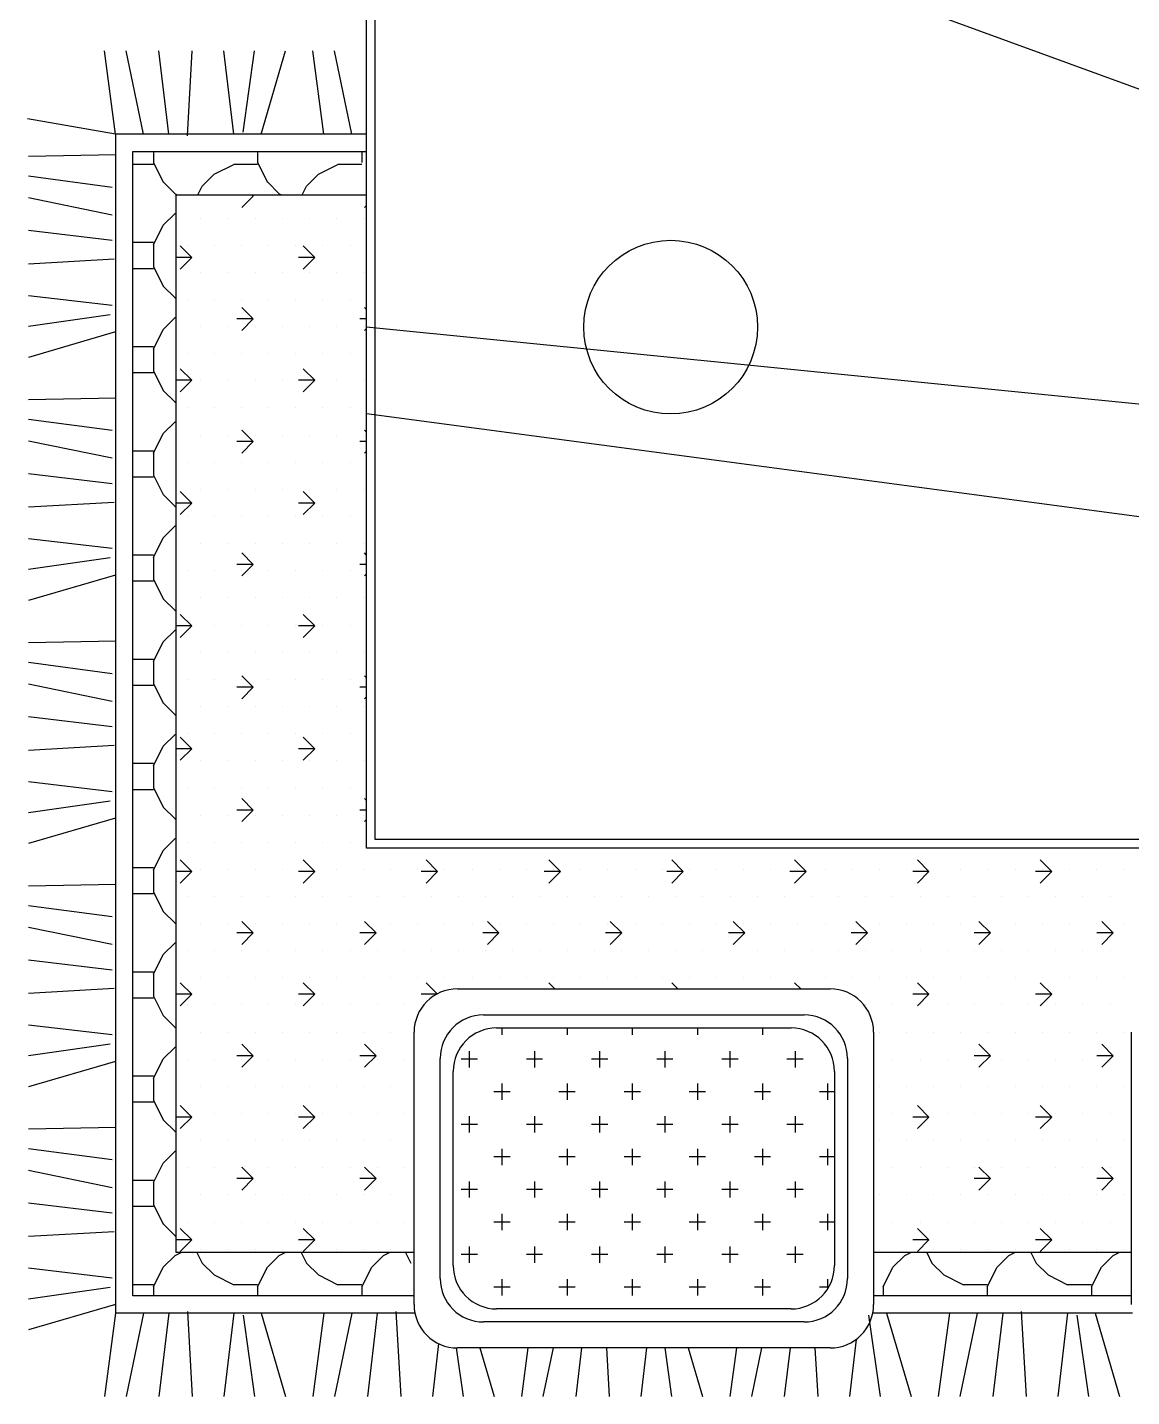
# Model space of a CAD drawing. Header units: inches. Extents: x 11.4 to 53.9, y 13.7 to 38.5.
# Drawn here: x 20.905 to 22.176, y 18.944 to 20.521 of the extents above; entities that cross this region are included whole.
import ezdxf

# ---------------------------------------------------------------- set-up
doc = ezdxf.new("R2010")
doc.units = ezdxf.units.IN
doc.header["$MEASUREMENT"] = 0
doc.layers.add('02', color=2, linetype='Continuous')
doc.layers.add('4', color=4, linetype='Continuous')

msp = doc.modelspace()

# ---------------------------------------------------------------- linework, layer by layer
at = {"layer": '02'}
for p, q in [((21.3053, 19.5857), (21.3053, 21.5757)), ((22.7953, 20.2257), (21.2953, 20.7757)), ((21.0062, 20.398), (20.9934, 20.494)), ((21.0383, 20.398), (21.0183, 20.494)), ((21.0676, 20.398), (21.0561, 20.494)), ((21.0889, 20.3958), (21.0946, 20.494)), ((21.1423, 20.398), (21.131, 20.494)), ((21.153, 20.4002), (21.1663, 20.494)), ((21.1739, 20.398), (21.202, 20.494)), ((21.2462, 20.398), (21.2334, 20.494)), ((21.2783, 20.398), (21.2583, 20.494)), ((21.0062, 20.398), (20.9048, 20.4155)), ((21.0062, 20.398), (21.0062, 19.0401)), ((21.2953, 20.398), (21.0062, 20.398)), ((21.0067, 20.374), (20.9062, 20.372)), ((21.0262, 19.0601), (21.0262, 20.378)), ((21.0262, 20.378), (21.2953, 20.378)), ((21.0498, 20.378), (21.0498, 20.3654)), ((21.1698, 20.378), (21.1698, 20.3654)), ((21.2898, 20.378), (21.2898, 20.3654)), ((21.0498, 20.363), (21.0262, 20.363)), ((21.0498, 20.3654), (21.0611, 20.3428)), ((21.1197, 20.3517), (21.1423, 20.363)), ((21.1197, 20.3517), (21.1423, 20.363)), ((21.1698, 20.363), (21.1423, 20.363)), ((21.1698, 20.3654), (21.1811, 20.3428)), ((21.2397, 20.3517), (21.2623, 20.363)), ((21.2898, 20.363), (21.2623, 20.363)), ((21.0023, 20.3366), (20.9062, 20.3494)), ((21.0611, 20.3429), (21.0747, 20.3293)), ((21.1061, 20.3381), (21.1197, 20.3517)), ((21.1811, 20.3429), (21.1947, 20.3293)), ((21.2261, 20.3381), (21.2397, 20.3517)), ((21.0747, 20.3293), (21.0773, 20.328)), ((21.0747, 20.3293), (21.0773, 20.328)), ((21.0762, 19.1101), (21.0762, 20.328)), ((21.0762, 20.328), (21.2953, 20.328)), ((21.1011, 20.328), (21.1061, 20.3381)), ((21.1648, 20.3266), (21.1515, 20.3134)), ((21.1648, 20.3266), (21.1634, 20.328)), ((21.1947, 20.3293), (21.1973, 20.328)), ((21.2211, 20.328), (21.2261, 20.3381)), ((21.0023, 20.3046), (20.9062, 20.3245)), ((21.2953, 20.3157), (21.293, 20.3134)), ((21.0611, 20.2931), (21.0747, 20.3067)), ((21.0747, 20.3067), (21.0762, 20.3074)), ((21.0747, 20.3067), (21.0762, 20.3074)), ((21.1043, 20.3013), (21.1043, 20.3013)), ((21.1355, 20.3013), (21.1355, 20.3013)), ((21.1668, 20.3013), (21.1668, 20.3013)), ((21.198, 20.3013), (21.198, 20.3013)), ((21.2293, 20.3013), (21.2293, 20.3013)), ((21.2605, 20.3013), (21.2605, 20.3013)), ((21.2918, 20.3013), (21.2918, 20.3013)), ((21.0023, 20.2753), (20.9062, 20.2868)), ((21.0498, 20.2705), (21.0611, 20.2931)), ((21.0498, 20.273), (21.0262, 20.273)), ((21.0498, 20.2705), (21.0498, 20.2454)), ((21.0941, 20.2559), (21.0808, 20.2692)), ((21.0887, 20.2701), (21.0887, 20.2701)), ((21.1199, 20.2701), (21.1199, 20.2701)), ((21.1512, 20.2701), (21.1512, 20.2701)), ((21.1824, 20.2701), (21.1824, 20.2701)), ((21.2137, 20.2701), (21.2137, 20.2701)), ((21.2355, 20.2559), (21.2222, 20.2692)), ((21.2449, 20.2701), (21.2449, 20.2701)), ((21.2762, 20.2701), (21.2762, 20.2701)), ((21.0045, 20.2539), (20.9062, 20.2483)), ((21.0941, 20.2559), (21.0762, 20.2559)), ((21.0941, 20.2559), (21.0808, 20.2426)), ((21.2355, 20.2559), (21.2168, 20.2559)), ((21.2355, 20.2559), (21.2222, 20.2426)), ((21.0498, 20.243), (21.0262, 20.243)), ((21.0498, 20.2454), (21.0611, 20.2228)), ((21.1043, 20.2388), (21.1043, 20.2388)), ((21.1355, 20.2388), (21.1355, 20.2388)), ((21.1668, 20.2388), (21.1668, 20.2388)), ((21.198, 20.2388), (21.198, 20.2388)), ((21.2293, 20.2388), (21.2293, 20.2388)), ((21.2605, 20.2388), (21.2605, 20.2388)), ((21.2918, 20.2388), (21.2918, 20.2388)), ((21.0611, 20.2229), (21.0747, 20.2093)), ((21.0023, 20.2006), (20.9062, 20.2119)), ((21.0747, 20.2093), (21.0762, 20.2085)), ((21.0747, 20.2093), (21.0762, 20.2085)), ((21.0887, 20.2076), (21.0887, 20.2076)), ((21.1199, 20.2076), (21.1199, 20.2076)), ((21.1512, 20.2076), (21.1512, 20.2076)), ((21.1824, 20.2076), (21.1824, 20.2076)), ((21.2137, 20.2076), (21.2137, 20.2076)), ((21.2449, 20.2076), (21.2449, 20.2076)), ((21.2762, 20.2076), (21.2762, 20.2076)), ((21, 20.1899), (20.9062, 20.1765)), ((21.0611, 20.1731), (21.0747, 20.1867)), ((21.0747, 20.1867), (21.0762, 20.1874)), ((21.0747, 20.1867), (21.0762, 20.1874)), ((21.1648, 20.1852), (21.146, 20.1852)), ((21.1648, 20.1852), (21.1515, 20.1984)), ((21.1648, 20.1852), (21.1515, 20.1719)), ((21.2953, 20.1852), (21.2875, 20.1852)), ((21.2953, 20.1961), (21.293, 20.1984)), ((21.0062, 20.1701), (20.9062, 20.1409)), ((21.0498, 20.1505), (21.0611, 20.1731)), ((21.1043, 20.1763), (21.1043, 20.1763)), ((21.1355, 20.1763), (21.1355, 20.1763)), ((21.1668, 20.1763), (21.1668, 20.1763)), ((21.198, 20.1763), (21.198, 20.1763)), ((21.2293, 20.1763), (21.2293, 20.1763)), ((21.2605, 20.1763), (21.2605, 20.1763)), ((21.2918, 20.1763), (21.2918, 20.1763)), ((21.2953, 20.1743), (21.293, 20.1719)), ((22.7953, 20.0257), (21.2953, 20.1757)), ((21.0498, 20.153), (21.0262, 20.153)), ((21.0498, 20.1505), (21.0498, 20.1254)), ((21.0887, 20.1451), (21.0887, 20.1451)), ((21.1199, 20.1451), (21.1199, 20.1451)), ((21.1512, 20.1451), (21.1512, 20.1451)), ((21.1824, 20.1451), (21.1824, 20.1451)), ((21.2137, 20.1451), (21.2137, 20.1451)), ((21.2449, 20.1451), (21.2449, 20.1451)), ((21.2762, 20.1451), (21.2762, 20.1451)), ((21.0498, 20.123), (21.0262, 20.123)), ((21.0498, 20.1254), (21.0611, 20.1028)), ((21.0941, 20.1145), (21.0808, 20.1277)), ((21.2355, 20.1145), (21.2222, 20.1277)), ((21.0941, 20.1145), (21.0762, 20.1145)), ((21.0941, 20.1145), (21.0808, 20.1012)), ((21.1043, 20.1138), (21.1043, 20.1138)), ((21.1355, 20.1138), (21.1355, 20.1138)), ((21.1668, 20.1138), (21.1668, 20.1138)), ((21.198, 20.1138), (21.198, 20.1138)), ((21.2355, 20.1145), (21.2168, 20.1145)), ((21.2355, 20.1145), (21.2222, 20.1012)), ((21.2293, 20.1138), (21.2293, 20.1138)), ((21.2605, 20.1138), (21.2605, 20.1138)), ((21.2918, 20.1138), (21.2918, 20.1138)), ((21.0067, 20.094), (20.9062, 20.092)), ((21.0611, 20.1029), (21.0747, 20.0893)), ((21.0747, 20.0893), (21.0762, 20.0885)), ((21.0747, 20.0893), (21.0762, 20.0885)), ((21.0887, 20.0826), (21.0887, 20.0826)), ((21.1199, 20.0826), (21.1199, 20.0826)), ((21.1512, 20.0826), (21.1512, 20.0826)), ((21.1824, 20.0826), (21.1824, 20.0826)), ((21.2137, 20.0826), (21.2137, 20.0826)), ((21.2449, 20.0826), (21.2449, 20.0826)), ((21.2762, 20.0826), (21.2762, 20.0826)), ((22.7953, 19.8757), (21.2953, 20.0757)), ((21.0023, 20.0566), (20.9062, 20.0694)), ((21.0611, 20.0531), (21.0747, 20.0667)), ((21.0747, 20.0667), (21.0762, 20.0674)), ((21.0747, 20.0667), (21.0762, 20.0674)), ((21.1648, 20.0438), (21.1515, 20.057)), ((21.2953, 20.0546), (21.293, 20.057)), ((21.0023, 20.0246), (20.9062, 20.0445)), ((21.0498, 20.0305), (21.0611, 20.0531)), ((21.1043, 20.0513), (21.1043, 20.0513)), ((21.1355, 20.0513), (21.1355, 20.0513)), ((21.1648, 20.0438), (21.146, 20.0438)), ((21.1648, 20.0438), (21.1515, 20.0305)), ((21.1668, 20.0513), (21.1668, 20.0513)), ((21.198, 20.0513), (21.198, 20.0513)), ((21.2293, 20.0513), (21.2293, 20.0513)), ((21.2605, 20.0513), (21.2605, 20.0513)), ((21.2953, 20.0438), (21.2875, 20.0438)), ((21.2918, 20.0513), (21.2918, 20.0513)), ((21.0498, 20.033), (21.0262, 20.033)), ((21.0498, 20.0305), (21.0498, 20.0054)), ((21.2953, 20.0329), (21.293, 20.0305)), ((21.0887, 20.0201), (21.0887, 20.0201)), ((21.1199, 20.0201), (21.1199, 20.0201)), ((21.1512, 20.0201), (21.1512, 20.0201)), ((21.1824, 20.0201), (21.1824, 20.0201)), ((21.2137, 20.0201), (21.2137, 20.0201)), ((21.2449, 20.0201), (21.2449, 20.0201)), ((21.2762, 20.0201), (21.2762, 20.0201)), ((21.0023, 19.9953), (20.9062, 20.0068)), ((21.0498, 20.003), (21.0262, 20.003)), ((21.0498, 20.0054), (21.0611, 19.9828)), ((21.0611, 19.9829), (21.0747, 19.9693)), ((21.0941, 19.9731), (21.0808, 19.9863)), ((21.1043, 19.9888), (21.1043, 19.9888)), ((21.1355, 19.9888), (21.1355, 19.9888)), ((21.1668, 19.9888), (21.1668, 19.9888)), ((21.198, 19.9888), (21.198, 19.9888)), ((21.2355, 19.9731), (21.2222, 19.9863)), ((21.2293, 19.9888), (21.2293, 19.9888)), ((21.2605, 19.9888), (21.2605, 19.9888)), ((21.2918, 19.9888), (21.2918, 19.9888)), ((21.0045, 19.9739), (20.9062, 19.9683)), ((21.0747, 19.9693), (21.0762, 19.9685)), ((21.0747, 19.9693), (21.0762, 19.9685)), ((21.0941, 19.9731), (21.0762, 19.9731)), ((21.0941, 19.9731), (21.0808, 19.9598)), ((21.2355, 19.9731), (21.2168, 19.9731)), ((21.2355, 19.9731), (21.2222, 19.9598)), ((21.0611, 19.9331), (21.0747, 19.9467)), ((21.0747, 19.9467), (21.0762, 19.9474)), ((21.0747, 19.9467), (21.0762, 19.9474)), ((21.0887, 19.9576), (21.0887, 19.9576)), ((21.1199, 19.9576), (21.1199, 19.9576)), ((21.1512, 19.9576), (21.1512, 19.9576)), ((21.1824, 19.9576), (21.1824, 19.9576)), ((21.2137, 19.9576), (21.2137, 19.9576)), ((21.2449, 19.9576), (21.2449, 19.9576)), ((21.2762, 19.9576), (21.2762, 19.9576)), ((21.0023, 19.9206), (20.9062, 19.9319)), ((21.0498, 19.9105), (21.0611, 19.9331)), ((21.1043, 19.9263), (21.1043, 19.9263)), ((21.1355, 19.9263), (21.1355, 19.9263)), ((21.1648, 19.9023), (21.1515, 19.9156)), ((21.1668, 19.9263), (21.1668, 19.9263)), ((21.198, 19.9263), (21.198, 19.9263)), ((21.2293, 19.9263), (21.2293, 19.9263)), ((21.2605, 19.9263), (21.2605, 19.9263)), ((21.2918, 19.9263), (21.2918, 19.9263)), ((21.2953, 19.9132), (21.293, 19.9156)), ((21, 19.9099), (20.9062, 19.8965)), ((21.0498, 19.913), (21.0262, 19.913)), ((21.0498, 19.9105), (21.0498, 19.8854)), ((21.1648, 19.9023), (21.146, 19.9023)), ((21.1648, 19.9023), (21.1515, 19.8891)), ((21.2953, 19.9023), (21.2875, 19.9023)), ((21.0062, 19.8901), (20.9062, 19.8609)), ((21.0498, 19.8854), (21.0611, 19.8628)), ((21.0887, 19.8951), (21.0887, 19.8951)), ((21.1199, 19.8951), (21.1199, 19.8951)), ((21.1512, 19.8951), (21.1512, 19.8951)), ((21.1824, 19.8951), (21.1824, 19.8951)), ((21.2137, 19.8951), (21.2137, 19.8951)), ((21.2449, 19.8951), (21.2449, 19.8951)), ((21.2762, 19.8951), (21.2762, 19.8951)), ((21.2953, 19.8915), (21.293, 19.8891)), ((21.0498, 19.883), (21.0262, 19.883)), ((21.0611, 19.8629), (21.0747, 19.8493)), ((21.1043, 19.8638), (21.1043, 19.8638)), ((21.1355, 19.8638), (21.1355, 19.8638)), ((21.1668, 19.8638), (21.1668, 19.8638)), ((21.198, 19.8638), (21.198, 19.8638)), ((21.2293, 19.8638), (21.2293, 19.8638)), ((21.2605, 19.8638), (21.2605, 19.8638)), ((21.2918, 19.8638), (21.2918, 19.8638)), ((21.0747, 19.8493), (21.0762, 19.8485)), ((21.0747, 19.8493), (21.0762, 19.8485)), ((21.0941, 19.8316), (21.0808, 19.8449)), ((21.2355, 19.8316), (21.2222, 19.8449)), ((21.0611, 19.8131), (21.0747, 19.8267)), ((21.0747, 19.8267), (21.0762, 19.8274)), ((21.0747, 19.8267), (21.0762, 19.8274)), ((21.0941, 19.8316), (21.0762, 19.8316)), ((21.0941, 19.8316), (21.0808, 19.8184)), ((21.0887, 19.8326), (21.0887, 19.8326)), ((21.1199, 19.8326), (21.1199, 19.8326)), ((21.1512, 19.8326), (21.1512, 19.8326)), ((21.1824, 19.8326), (21.1824, 19.8326)), ((21.2137, 19.8326), (21.2137, 19.8326)), ((21.2355, 19.8316), (21.2168, 19.8316)), ((21.2355, 19.8316), (21.2222, 19.8184)), ((21.2449, 19.8326), (21.2449, 19.8326)), ((21.2762, 19.8326), (21.2762, 19.8326)), ((21.0067, 19.814), (20.9062, 19.812)), ((21.0498, 19.7905), (21.0611, 19.8131)), ((21.0023, 19.7766), (20.9062, 19.7894)), ((21.0498, 19.793), (21.0262, 19.793)), ((21.0498, 19.7905), (21.0498, 19.7654)), ((21.1043, 19.8013), (21.1043, 19.8013)), ((21.1355, 19.8013), (21.1355, 19.8013)), ((21.1668, 19.8013), (21.1668, 19.8013)), ((21.198, 19.8013), (21.198, 19.8013)), ((21.2293, 19.8013), (21.2293, 19.8013)), ((21.2605, 19.8013), (21.2605, 19.8013)), ((21.2918, 19.8013), (21.2918, 19.8013)), ((21.1648, 19.7609), (21.1515, 19.7742)), ((21.2953, 19.7718), (21.293, 19.7742)), ((21.0023, 19.7446), (20.9062, 19.7645)), ((21.0498, 19.763), (21.0262, 19.763)), ((21.0498, 19.7654), (21.0611, 19.7428)), ((21.0887, 19.7701), (21.0887, 19.7701)), ((21.1199, 19.7701), (21.1199, 19.7701)), ((21.1648, 19.7609), (21.146, 19.7609)), ((21.1512, 19.7701), (21.1512, 19.7701)), ((21.1648, 19.7609), (21.1515, 19.7477)), ((21.1824, 19.7701), (21.1824, 19.7701)), ((21.2137, 19.7701), (21.2137, 19.7701)), ((21.2449, 19.7701), (21.2449, 19.7701)), ((21.2762, 19.7701), (21.2762, 19.7701)), ((21.2953, 19.7609), (21.2875, 19.7609)), ((21.0611, 19.7429), (21.0747, 19.7293)), ((21.2953, 19.75), (21.293, 19.7477)), ((21.0023, 19.7153), (20.9062, 19.7268)), ((21.0747, 19.7293), (21.0762, 19.7285)), ((21.0747, 19.7293), (21.0762, 19.7285)), ((21.1043, 19.7388), (21.1043, 19.7388)), ((21.1355, 19.7388), (21.1355, 19.7388)), ((21.1668, 19.7388), (21.1668, 19.7388)), ((21.198, 19.7388), (21.198, 19.7388)), ((21.2293, 19.7388), (21.2293, 19.7388)), ((21.2605, 19.7388), (21.2605, 19.7388)), ((21.2918, 19.7388), (21.2918, 19.7388)), ((21.0611, 19.6931), (21.0747, 19.7067)), ((21.0747, 19.7067), (21.0762, 19.7074)), ((21.0747, 19.7067), (21.0762, 19.7074)), ((21.0941, 19.6902), (21.0808, 19.7035)), ((21.0887, 19.7076), (21.0887, 19.7076)), ((21.1199, 19.7076), (21.1199, 19.7076)), ((21.1512, 19.7076), (21.1512, 19.7076)), ((21.1824, 19.7076), (21.1824, 19.7076)), ((21.2137, 19.7076), (21.2137, 19.7076)), ((21.2355, 19.6902), (21.2222, 19.7035)), ((21.2449, 19.7076), (21.2449, 19.7076)), ((21.2762, 19.7076), (21.2762, 19.7076)), ((21.0045, 19.6939), (20.9062, 19.6883)), ((21.0498, 19.6705), (21.0611, 19.6931)), ((21.0941, 19.6902), (21.0762, 19.6902)), ((21.0941, 19.6902), (21.0808, 19.677)), ((21.2355, 19.6902), (21.2168, 19.6902)), ((21.2355, 19.6902), (21.2222, 19.677)), ((21.0498, 19.673), (21.0262, 19.673)), ((21.0498, 19.6705), (21.0498, 19.6454)), ((21.1043, 19.6763), (21.1043, 19.6763)), ((21.1355, 19.6763), (21.1355, 19.6763)), ((21.1668, 19.6763), (21.1668, 19.6763)), ((21.198, 19.6763), (21.198, 19.6763)), ((21.2293, 19.6763), (21.2293, 19.6763)), ((21.2605, 19.6763), (21.2605, 19.6763)), ((21.2918, 19.6763), (21.2918, 19.6763)), ((21.0023, 19.6406), (20.9062, 19.6519)), ((21.0498, 19.643), (21.0262, 19.643)), ((21.0498, 19.6454), (21.0611, 19.6228)), ((21.0887, 19.6451), (21.0887, 19.6451)), ((21.1199, 19.6451), (21.1199, 19.6451)), ((21.1512, 19.6451), (21.1512, 19.6451)), ((21.1648, 19.6195), (21.1515, 19.6328)), ((21.1824, 19.6451), (21.1824, 19.6451)), ((21.2137, 19.6451), (21.2137, 19.6451)), ((21.2449, 19.6451), (21.2449, 19.6451)), ((21.2762, 19.6451), (21.2762, 19.6451)), ((21.2953, 19.6304), (21.293, 19.6328)), ((21, 19.6299), (20.9062, 19.6165)), ((21.0611, 19.6229), (21.0747, 19.6093)), ((21.1648, 19.6195), (21.146, 19.6195)), ((21.1648, 19.6195), (21.1515, 19.6062)), ((21.2953, 19.6195), (21.2875, 19.6195)), ((21.0062, 19.6101), (20.9062, 19.5809)), ((21.0747, 19.6093), (21.0762, 19.6085)), ((21.0747, 19.6093), (21.0762, 19.6085)), ((21.1043, 19.6138), (21.1043, 19.6138)), ((21.1355, 19.6138), (21.1355, 19.6138)), ((21.1668, 19.6138), (21.1668, 19.6138)), ((21.198, 19.6138), (21.198, 19.6138)), ((21.2293, 19.6138), (21.2293, 19.6138)), ((21.2605, 19.6138), (21.2605, 19.6138)), ((21.2918, 19.6138), (21.2918, 19.6138)), ((21.2953, 19.6086), (21.293, 19.6062)), ((21.0611, 19.5731), (21.0747, 19.5867)), ((21.0747, 19.5867), (21.0762, 19.5874)), ((22.7853, 19.5857), (21.3053, 19.5857)), ((21.0498, 19.5505), (21.0611, 19.5731)), ((21.0887, 19.5826), (21.0887, 19.5826)), ((21.1199, 19.5826), (21.1199, 19.5826)), ((21.1512, 19.5826), (21.1512, 19.5826)), ((21.1824, 19.5826), (21.1824, 19.5826)), ((21.2137, 19.5826), (21.2137, 19.5826)), ((21.2449, 19.5826), (21.2449, 19.5826)), ((21.2762, 19.5826), (21.2762, 19.5826)), ((21.0498, 19.553), (21.0262, 19.553)), ((21.0941, 19.5488), (21.0808, 19.5621)), ((21.2355, 19.5488), (21.2222, 19.5621)), ((21.3769, 19.5488), (21.3637, 19.5621)), ((21.5183, 19.5488), (21.5051, 19.5621)), ((21.6598, 19.5488), (21.6465, 19.5621)), ((21.8012, 19.5488), (21.7879, 19.5621)), ((21.9426, 19.5488), (21.9294, 19.5621)), ((22.084, 19.5488), (22.0708, 19.5621)), ((21.0498, 19.5505), (21.0498, 19.5254)), ((21.0941, 19.5488), (21.0762, 19.5488)), ((21.0941, 19.5488), (21.0808, 19.5355)), ((21.1043, 19.5513), (21.1043, 19.5513)), ((21.1355, 19.5513), (21.1355, 19.5513)), ((21.1668, 19.5513), (21.1668, 19.5513)), ((21.198, 19.5513), (21.198, 19.5513)), ((21.2355, 19.5488), (21.2168, 19.5488)), ((21.2355, 19.5488), (21.2222, 19.5355)), ((21.2293, 19.5513), (21.2293, 19.5513)), ((21.2605, 19.5513), (21.2605, 19.5513)), ((21.2918, 19.5513), (21.2918, 19.5513)), ((21.323, 19.5513), (21.323, 19.5513)), ((21.3543, 19.5513), (21.3543, 19.5513)), ((21.3769, 19.5488), (21.3582, 19.5488)), ((21.3769, 19.5488), (21.3637, 19.5355)), ((21.3855, 19.5513), (21.3855, 19.5513)), ((21.4168, 19.5513), (21.4168, 19.5513)), ((21.448, 19.5513), (21.448, 19.5513)), ((21.4793, 19.5513), (21.4793, 19.5513)), ((21.5183, 19.5488), (21.4996, 19.5488)), ((21.5183, 19.5488), (21.5051, 19.5355)), ((21.5105, 19.5513), (21.5105, 19.5513)), ((21.5418, 19.5513), (21.5418, 19.5513)), ((21.573, 19.5513), (21.573, 19.5513)), ((21.6043, 19.5513), (21.6043, 19.5513)), ((21.6355, 19.5513), (21.6355, 19.5513)), ((21.6598, 19.5488), (21.641, 19.5488)), ((21.6598, 19.5488), (21.6465, 19.5355)), ((21.6668, 19.5513), (21.6668, 19.5513)), ((21.698, 19.5513), (21.698, 19.5513)), ((21.7293, 19.5513), (21.7293, 19.5513)), ((21.7605, 19.5513), (21.7605, 19.5513)), ((21.8012, 19.5488), (21.7824, 19.5488)), ((21.8012, 19.5488), (21.7879, 19.5355)), ((21.7918, 19.5513), (21.7918, 19.5513)), ((21.823, 19.5513), (21.823, 19.5513)), ((21.8543, 19.5513), (21.8543, 19.5513)), ((21.8855, 19.5513), (21.8855, 19.5513)), ((21.9168, 19.5513), (21.9168, 19.5513)), ((21.9426, 19.5488), (21.9239, 19.5488)), ((21.9426, 19.5488), (21.9294, 19.5355)), ((21.948, 19.5513), (21.948, 19.5513)), ((21.9793, 19.5513), (21.9793, 19.5513)), ((22.0105, 19.5513), (22.0105, 19.5513)), ((22.0418, 19.5513), (22.0418, 19.5513)), ((22.084, 19.5488), (22.0653, 19.5488)), ((22.084, 19.5488), (22.0708, 19.5355)), ((22.073, 19.5513), (22.073, 19.5513)), ((22.1043, 19.5513), (22.1043, 19.5513)), ((22.1355, 19.5513), (22.1355, 19.5513)), ((22.1668, 19.5513), (22.1668, 19.5513)), ((21.0067, 19.534), (20.9062, 19.532)), ((21.0498, 19.523), (21.0262, 19.523)), ((21.0498, 19.5254), (21.0611, 19.5028)), ((21.0023, 19.4966), (20.9062, 19.5094)), ((21.0887, 19.5201), (21.0887, 19.5201)), ((21.1199, 19.5201), (21.1199, 19.5201)), ((21.1512, 19.5201), (21.1512, 19.5201)), ((21.1824, 19.5201), (21.1824, 19.5201)), ((21.2137, 19.5201), (21.2137, 19.5201)), ((21.2449, 19.5201), (21.2449, 19.5201)), ((21.2762, 19.5201), (21.2762, 19.5201)), ((21.3074, 19.5201), (21.3074, 19.5201)), ((21.3387, 19.5201), (21.3387, 19.5201)), ((21.3699, 19.5201), (21.3699, 19.5201)), ((21.4012, 19.5201), (21.4012, 19.5201)), ((21.4324, 19.5201), (21.4324, 19.5201)), ((21.4637, 19.5201), (21.4637, 19.5201)), ((21.4949, 19.5201), (21.4949, 19.5201)), ((21.5262, 19.5201), (21.5262, 19.5201)), ((21.5574, 19.5201), (21.5574, 19.5201)), ((21.5887, 19.5201), (21.5887, 19.5201)), ((21.6199, 19.5201), (21.6199, 19.5201)), ((21.6512, 19.5201), (21.6512, 19.5201)), ((21.6824, 19.5201), (21.6824, 19.5201)), ((21.7137, 19.5201), (21.7137, 19.5201)), ((21.7449, 19.5201), (21.7449, 19.5201)), ((21.7762, 19.5201), (21.7762, 19.5201)), ((21.8074, 19.5201), (21.8074, 19.5201)), ((21.8387, 19.5201), (21.8387, 19.5201)), ((21.8699, 19.5201), (21.8699, 19.5201)), ((21.9012, 19.5201), (21.9012, 19.5201)), ((21.9324, 19.5201), (21.9324, 19.5201)), ((21.9637, 19.5201), (21.9637, 19.5201)), ((21.9949, 19.5201), (21.9949, 19.5201)), ((22.0262, 19.5201), (22.0262, 19.5201)), ((22.0574, 19.5201), (22.0574, 19.5201)), ((22.0887, 19.5201), (22.0887, 19.5201)), ((22.1199, 19.5201), (22.1199, 19.5201)), ((22.1512, 19.5201), (22.1512, 19.5201)), ((21.0611, 19.5029), (21.0747, 19.4893)), ((21.0747, 19.4893), (21.0762, 19.4885)), ((21.0747, 19.4893), (21.0762, 19.4885)), ((21.1648, 19.4781), (21.1515, 19.4913)), ((21.3062, 19.4781), (21.293, 19.4913)), ((21.4476, 19.4781), (21.4344, 19.4913)), ((21.5891, 19.4781), (21.5758, 19.4913)), ((21.7305, 19.4781), (21.7172, 19.4913)), ((21.8719, 19.4781), (21.8586, 19.4913)), ((22.0133, 19.4781), (22.0001, 19.4913)), ((22.1547, 19.4781), (22.1415, 19.4913)), ((21.0023, 19.4646), (20.9062, 19.4845)), ((21.1043, 19.4888), (21.1043, 19.4888)), ((21.1355, 19.4888), (21.1355, 19.4888)), ((21.1648, 19.4781), (21.146, 19.4781)), ((21.1648, 19.4781), (21.1515, 19.4648)), ((21.1668, 19.4888), (21.1668, 19.4888)), ((21.198, 19.4888), (21.198, 19.4888)), ((21.2293, 19.4888), (21.2293, 19.4888)), ((21.2605, 19.4888), (21.2605, 19.4888)), ((21.3062, 19.4781), (21.2875, 19.4781)), ((21.2918, 19.4888), (21.2918, 19.4888)), ((21.3062, 19.4781), (21.293, 19.4648)), ((21.323, 19.4888), (21.323, 19.4888)), ((21.3543, 19.4888), (21.3543, 19.4888)), ((21.3855, 19.4888), (21.3855, 19.4888)), ((21.4168, 19.4888), (21.4168, 19.4888)), ((21.4476, 19.4781), (21.4289, 19.4781)), ((21.4476, 19.4781), (21.4344, 19.4648)), ((21.448, 19.4888), (21.448, 19.4888)), ((21.4793, 19.4888), (21.4793, 19.4888)), ((21.5105, 19.4888), (21.5105, 19.4888)), ((21.5418, 19.4888), (21.5418, 19.4888)), ((21.5891, 19.4781), (21.5703, 19.4781)), ((21.573, 19.4888), (21.573, 19.4888)), ((21.5891, 19.4781), (21.5758, 19.4648)), ((21.6043, 19.4888), (21.6043, 19.4888)), ((21.6355, 19.4888), (21.6355, 19.4888)), ((21.6668, 19.4888), (21.6668, 19.4888)), ((21.698, 19.4888), (21.698, 19.4888)), ((21.7305, 19.4781), (21.7117, 19.4781)), ((21.7305, 19.4781), (21.7172, 19.4648)), ((21.7293, 19.4888), (21.7293, 19.4888)), ((21.7605, 19.4888), (21.7605, 19.4888)), ((21.7918, 19.4888), (21.7918, 19.4888)), ((21.823, 19.4888), (21.823, 19.4888)), ((21.8719, 19.4781), (21.8532, 19.4781)), ((21.8543, 19.4888), (21.8543, 19.4888)), ((21.8719, 19.4781), (21.8586, 19.4648)), ((21.8855, 19.4888), (21.8855, 19.4888)), ((21.9168, 19.4888), (21.9168, 19.4888)), ((21.948, 19.4888), (21.948, 19.4888)), ((21.9793, 19.4888), (21.9793, 19.4888)), ((22.0133, 19.4781), (21.9946, 19.4781)), ((22.0133, 19.4781), (22.0001, 19.4648)), ((22.0105, 19.4888), (22.0105, 19.4888)), ((22.0418, 19.4888), (22.0418, 19.4888)), ((22.073, 19.4888), (22.073, 19.4888)), ((22.1043, 19.4888), (22.1043, 19.4888)), ((22.1355, 19.4888), (22.1355, 19.4888)), ((22.1547, 19.4781), (22.136, 19.4781)), ((22.1547, 19.4781), (22.1415, 19.4648)), ((22.1668, 19.4888), (22.1668, 19.4888)), ((21.0611, 19.4531), (21.0747, 19.4667)), ((21.0747, 19.4667), (21.0762, 19.4674)), ((21.0747, 19.4667), (21.0762, 19.4674)), ((21.0887, 19.4576), (21.0887, 19.4576)), ((21.1199, 19.4576), (21.1199, 19.4576)), ((21.1512, 19.4576), (21.1512, 19.4576)), ((21.1824, 19.4576), (21.1824, 19.4576)), ((21.2137, 19.4576), (21.2137, 19.4576)), ((21.2449, 19.4576), (21.2449, 19.4576)), ((21.2762, 19.4576), (21.2762, 19.4576)), ((21.3074, 19.4576), (21.3074, 19.4576)), ((21.3387, 19.4576), (21.3387, 19.4576)), ((21.3699, 19.4576), (21.3699, 19.4576)), ((21.4012, 19.4576), (21.4012, 19.4576)), ((21.4324, 19.4576), (21.4324, 19.4576)), ((21.4637, 19.4576), (21.4637, 19.4576)), ((21.4949, 19.4576), (21.4949, 19.4576)), ((21.5262, 19.4576), (21.5262, 19.4576)), ((21.5574, 19.4576), (21.5574, 19.4576)), ((21.5887, 19.4576), (21.5887, 19.4576)), ((21.6199, 19.4576), (21.6199, 19.4576)), ((21.6512, 19.4576), (21.6512, 19.4576)), ((21.6824, 19.4576), (21.6824, 19.4576)), ((21.7137, 19.4576), (21.7137, 19.4576)), ((21.7449, 19.4576), (21.7449, 19.4576)), ((21.7762, 19.4576), (21.7762, 19.4576)), ((21.8074, 19.4576), (21.8074, 19.4576)), ((21.8387, 19.4576), (21.8387, 19.4576)), ((21.8699, 19.4576), (21.8699, 19.4576)), ((21.9012, 19.4576), (21.9012, 19.4576)), ((21.9324, 19.4576), (21.9324, 19.4576)), ((21.9637, 19.4576), (21.9637, 19.4576)), ((21.9949, 19.4576), (21.9949, 19.4576)), ((22.0262, 19.4576), (22.0262, 19.4576)), ((22.0574, 19.4576), (22.0574, 19.4576)), ((22.0887, 19.4576), (22.0887, 19.4576)), ((22.1199, 19.4576), (22.1199, 19.4576)), ((22.1512, 19.4576), (22.1512, 19.4576)), ((21.0023, 19.4353), (20.9062, 19.4468)), ((21.0498, 19.4305), (21.0611, 19.4531)), ((21.0498, 19.433), (21.0262, 19.433)), ((21.0498, 19.4305), (21.0498, 19.4054)), ((21.1043, 19.4263), (21.1043, 19.4263)), ((21.1355, 19.4263), (21.1355, 19.4263)), ((21.1668, 19.4263), (21.1668, 19.4263)), ((21.198, 19.4263), (21.198, 19.4263)), ((21.2293, 19.4263), (21.2293, 19.4263)), ((21.2605, 19.4263), (21.2605, 19.4263)), ((21.2918, 19.4263), (21.2918, 19.4263)), ((21.323, 19.4263), (21.323, 19.4263)), ((21.3543, 19.4263), (21.3543, 19.4263)), ((21.3855, 19.4263), (21.3855, 19.4263)), ((21.4168, 19.4263), (21.4168, 19.4263)), ((21.448, 19.4263), (21.448, 19.4263)), ((21.4793, 19.4263), (21.4793, 19.4263)), ((21.5105, 19.4263), (21.5105, 19.4263)), ((21.5418, 19.4263), (21.5418, 19.4263)), ((21.573, 19.4263), (21.573, 19.4263)), ((21.6043, 19.4263), (21.6043, 19.4263)), ((21.6355, 19.4263), (21.6355, 19.4263)), ((21.6668, 19.4263), (21.6668, 19.4263)), ((21.698, 19.4263), (21.698, 19.4263)), ((21.7293, 19.4263), (21.7293, 19.4263)), ((21.7605, 19.4263), (21.7605, 19.4263)), ((21.7918, 19.4263), (21.7918, 19.4263)), ((21.823, 19.4263), (21.823, 19.4263)), ((21.8543, 19.4263), (21.8543, 19.4263)), ((21.8855, 19.4263), (21.8855, 19.4263)), ((21.9168, 19.4263), (21.9168, 19.4263)), ((21.948, 19.4263), (21.948, 19.4263)), ((21.9793, 19.4263), (21.9793, 19.4263)), ((22.0105, 19.4263), (22.0105, 19.4263)), ((22.0418, 19.4263), (22.0418, 19.4263)), ((22.073, 19.4263), (22.073, 19.4263)), ((22.1043, 19.4263), (22.1043, 19.4263)), ((22.1355, 19.4263), (22.1355, 19.4263)), ((22.1668, 19.4263), (22.1668, 19.4263)), ((21.0045, 19.4139), (20.9062, 19.4083)), ((21.0941, 19.4074), (21.0808, 19.4206)), ((21.2355, 19.4074), (21.2222, 19.4206)), ((21.3765, 19.4078), (21.3637, 19.4206)), ((21.3999, 19.4136), (21.8289, 19.4136)), ((21.5121, 19.4136), (21.5051, 19.4206)), ((21.6535, 19.4136), (21.6465, 19.4206)), ((21.795, 19.4136), (21.7879, 19.4206)), ((21.9426, 19.4074), (21.9294, 19.4206)), ((22.084, 19.4074), (22.0708, 19.4206)), ((21.0498, 19.403), (21.0262, 19.403)), ((21.0498, 19.4054), (21.0611, 19.3828)), ((21.0941, 19.4074), (21.0762, 19.4074)), ((21.0941, 19.4074), (21.0808, 19.3941)), ((21.0887, 19.3951), (21.0887, 19.3951)), ((21.1199, 19.3951), (21.1199, 19.3951)), ((21.1512, 19.3951), (21.1512, 19.3951)), ((21.1824, 19.3951), (21.1824, 19.3951)), ((21.2137, 19.3951), (21.2137, 19.3951)), ((21.2355, 19.4074), (21.2168, 19.4074)), ((21.2355, 19.4074), (21.2222, 19.3941)), ((21.2449, 19.3951), (21.2449, 19.3951)), ((21.2762, 19.3951), (21.2762, 19.3951)), ((21.3074, 19.3951), (21.3074, 19.3951)), ((21.3387, 19.3951), (21.3387, 19.3951)), ((21.3758, 19.4074), (21.3582, 19.4074)), ((21.8699, 19.3951), (21.8699, 19.3951)), ((21.9012, 19.3951), (21.9012, 19.3951)), ((21.9426, 19.4074), (21.9239, 19.4074)), ((21.9426, 19.4074), (21.9294, 19.3941)), ((21.9324, 19.3951), (21.9324, 19.3951)), ((21.9637, 19.3951), (21.9637, 19.3951)), ((21.9949, 19.3951), (21.9949, 19.3951)), ((22.0262, 19.3951), (22.0262, 19.3951)), ((22.0574, 19.3951), (22.0574, 19.3951)), ((22.084, 19.4074), (22.0653, 19.4074)), ((22.084, 19.4074), (22.0708, 19.3941)), ((22.0887, 19.3951), (22.0887, 19.3951)), ((22.1199, 19.3951), (22.1199, 19.3951)), ((22.1512, 19.3951), (22.1512, 19.3951)), ((21.0611, 19.3829), (21.0747, 19.3693)), ((21.4299, 19.3836), (21.7989, 19.3836)), ((21.0023, 19.3606), (20.9062, 19.3719)), ((21.0747, 19.3693), (21.0762, 19.3685)), ((21.0747, 19.3693), (21.0762, 19.3685)), ((21.1043, 19.3638), (21.1043, 19.3638)), ((21.1355, 19.3638), (21.1355, 19.3638)), ((21.1668, 19.3638), (21.1668, 19.3638)), ((21.198, 19.3638), (21.198, 19.3638)), ((21.2293, 19.3638), (21.2293, 19.3638)), ((21.2605, 19.3638), (21.2605, 19.3638)), ((21.2918, 19.3638), (21.2918, 19.3638)), ((21.323, 19.3638), (21.323, 19.3638)), ((21.3499, 19.0501), (21.3499, 19.3636)), ((21.4449, 19.3686), (21.7839, 19.3686)), ((21.451, 19.3686), (21.451, 19.3607)), ((21.526, 19.3686), (21.526, 19.3607)), ((21.601, 19.3686), (21.601, 19.3607)), ((21.676, 19.3686), (21.676, 19.3607)), ((21.751, 19.3686), (21.751, 19.3607)), ((21.8789, 19.3636), (21.8789, 19.0501)), ((21.8855, 19.3638), (21.8855, 19.3638)), ((21.9168, 19.3638), (21.9168, 19.3638)), ((21.948, 19.3638), (21.948, 19.3638)), ((21.9793, 19.3638), (21.9793, 19.3638)), ((22.0105, 19.3638), (22.0105, 19.3638)), ((22.0418, 19.3638), (22.0418, 19.3638)), ((22.073, 19.3638), (22.073, 19.3638)), ((22.1043, 19.3638), (22.1043, 19.3638)), ((22.1355, 19.3638), (22.1355, 19.3638)), ((22.1668, 19.3638), (22.1668, 19.3638)), ((22.1759, 19.0501), (22.1759, 19.3636)), ((21, 19.3499), (20.9062, 19.3365)), ((21.0747, 19.3467), (21.0762, 19.3474)), ((21.0747, 19.3467), (21.0762, 19.3474)), ((21.1648, 19.3367), (21.1515, 19.3499)), ((21.3062, 19.3367), (21.293, 19.3499)), ((22.0133, 19.3367), (22.0001, 19.3499)), ((22.1547, 19.3367), (22.1415, 19.3499)), ((21.0498, 19.3105), (21.0611, 19.3331)), ((21.0611, 19.3331), (21.0747, 19.3467)), ((21.0887, 19.3326), (21.0887, 19.3326)), ((21.1199, 19.3326), (21.1199, 19.3326)), ((21.1648, 19.3367), (21.146, 19.3367)), ((21.1512, 19.3326), (21.1512, 19.3326)), ((21.1648, 19.3367), (21.1515, 19.3234)), ((21.1824, 19.3326), (21.1824, 19.3326)), ((21.2137, 19.3326), (21.2137, 19.3326)), ((21.2449, 19.3326), (21.2449, 19.3326)), ((21.2762, 19.3326), (21.2762, 19.3326)), ((21.3062, 19.3367), (21.2875, 19.3367)), ((21.3062, 19.3367), (21.293, 19.3234)), ((21.3074, 19.3326), (21.3074, 19.3326)), ((21.3387, 19.3326), (21.3387, 19.3326)), ((21.3799, 19.0801), (21.3799, 19.3336)), ((21.4229, 19.3326), (21.4042, 19.3326)), ((21.4135, 19.342), (21.4135, 19.3232)), ((21.4979, 19.3326), (21.4792, 19.3326)), ((21.4885, 19.342), (21.4885, 19.3232)), ((21.5729, 19.3326), (21.5542, 19.3326)), ((21.5635, 19.342), (21.5635, 19.3232)), ((21.6479, 19.3326), (21.6292, 19.3326)), ((21.6385, 19.342), (21.6385, 19.3232)), ((21.7229, 19.3326), (21.7042, 19.3326)), ((21.7135, 19.342), (21.7135, 19.3232)), ((21.7979, 19.3326), (21.7792, 19.3326)), ((21.7885, 19.342), (21.7885, 19.3232)), ((21.8489, 19.3336), (21.8489, 19.0801)), ((21.9012, 19.3326), (21.9012, 19.3326)), ((21.9324, 19.3326), (21.9324, 19.3326)), ((21.9637, 19.3326), (21.9637, 19.3326)), ((22.0133, 19.3367), (21.9946, 19.3367)), ((21.9949, 19.3326), (21.9949, 19.3326)), ((22.0133, 19.3367), (22.0001, 19.3234)), ((22.0262, 19.3326), (22.0262, 19.3326)), ((22.0574, 19.3326), (22.0574, 19.3326)), ((22.0887, 19.3326), (22.0887, 19.3326)), ((22.1199, 19.3326), (22.1199, 19.3326)), ((22.1547, 19.3367), (22.136, 19.3367)), ((22.1547, 19.3367), (22.1415, 19.3234)), ((22.1512, 19.3326), (22.1512, 19.3326)), ((21.0062, 19.3301), (20.9062, 19.3009)), ((21.3949, 19.0951), (21.3949, 19.3186)), ((21.8339, 19.3186), (21.8339, 19.0951)), ((21.0498, 19.313), (21.0262, 19.313)), ((21.0498, 19.3105), (21.0498, 19.2854)), ((21.1043, 19.3013), (21.1043, 19.3013)), ((21.1355, 19.3013), (21.1355, 19.3013)), ((21.1668, 19.3013), (21.1668, 19.3013)), ((21.198, 19.3013), (21.198, 19.3013)), ((21.2293, 19.3013), (21.2293, 19.3013)), ((21.2605, 19.3013), (21.2605, 19.3013)), ((21.2918, 19.3013), (21.2918, 19.3013)), ((21.323, 19.3013), (21.323, 19.3013)), ((21.451, 19.3045), (21.451, 19.2857)), ((21.526, 19.3045), (21.526, 19.2857)), ((21.601, 19.3045), (21.601, 19.2857)), ((21.676, 19.3045), (21.676, 19.2857)), ((21.751, 19.3045), (21.751, 19.2857)), ((21.826, 19.3045), (21.826, 19.2857)), ((21.8855, 19.3013), (21.8855, 19.3013)), ((21.9168, 19.3013), (21.9168, 19.3013)), ((21.948, 19.3013), (21.948, 19.3013)), ((21.9793, 19.3013), (21.9793, 19.3013)), ((22.0105, 19.3013), (22.0105, 19.3013)), ((22.0418, 19.3013), (22.0418, 19.3013)), ((22.073, 19.3013), (22.073, 19.3013)), ((22.1043, 19.3013), (22.1043, 19.3013)), ((22.1355, 19.3013), (22.1355, 19.3013)), ((22.1668, 19.3013), (22.1668, 19.3013)), ((21.0498, 19.2854), (21.0611, 19.2628)), ((21.4604, 19.2951), (21.4417, 19.2951)), ((21.5354, 19.2951), (21.5167, 19.2951)), ((21.6104, 19.2951), (21.5917, 19.2951)), ((21.6854, 19.2951), (21.6667, 19.2951)), ((21.7604, 19.2951), (21.7417, 19.2951)), ((21.8339, 19.2951), (21.8167, 19.2951)), ((21.0498, 19.283), (21.0262, 19.283)), ((21.0941, 19.266), (21.0808, 19.2792)), ((21.0887, 19.2701), (21.0887, 19.2701)), ((21.1199, 19.2701), (21.1199, 19.2701)), ((21.1512, 19.2701), (21.1512, 19.2701)), ((21.1824, 19.2701), (21.1824, 19.2701)), ((21.2137, 19.2701), (21.2137, 19.2701)), ((21.2355, 19.266), (21.2222, 19.2792)), ((21.2449, 19.2701), (21.2449, 19.2701)), ((21.2762, 19.2701), (21.2762, 19.2701)), ((21.3074, 19.2701), (21.3074, 19.2701)), ((21.3387, 19.2701), (21.3387, 19.2701)), ((21.9012, 19.2701), (21.9012, 19.2701)), ((21.9426, 19.266), (21.9294, 19.2792)), ((21.9324, 19.2701), (21.9324, 19.2701)), ((21.9637, 19.2701), (21.9637, 19.2701)), ((21.9949, 19.2701), (21.9949, 19.2701)), ((22.0262, 19.2701), (22.0262, 19.2701)), ((22.0574, 19.2701), (22.0574, 19.2701)), ((22.084, 19.266), (22.0708, 19.2792)), ((22.0887, 19.2701), (22.0887, 19.2701)), ((22.1199, 19.2701), (22.1199, 19.2701)), ((22.1512, 19.2701), (22.1512, 19.2701)), ((21.0067, 19.254), (20.9062, 19.252)), ((21.0611, 19.2629), (21.0747, 19.2493)), ((21.0941, 19.266), (21.0762, 19.266)), ((21.0941, 19.266), (21.0808, 19.2527)), ((21.2355, 19.266), (21.2168, 19.266)), ((21.2355, 19.266), (21.2222, 19.2527)), ((21.4229, 19.2576), (21.4042, 19.2576)), ((21.4135, 19.267), (21.4135, 19.2482)), ((21.4979, 19.2576), (21.4792, 19.2576)), ((21.4885, 19.267), (21.4885, 19.2482)), ((21.5729, 19.2576), (21.5542, 19.2576)), ((21.5635, 19.267), (21.5635, 19.2482)), ((21.6479, 19.2576), (21.6292, 19.2576)), ((21.6385, 19.267), (21.6385, 19.2482)), ((21.7229, 19.2576), (21.7042, 19.2576)), ((21.7135, 19.267), (21.7135, 19.2482)), ((21.7979, 19.2576), (21.7792, 19.2576)), ((21.7885, 19.267), (21.7885, 19.2482)), ((21.9426, 19.266), (21.9239, 19.266)), ((21.9426, 19.266), (21.9294, 19.2527)), ((22.084, 19.266), (22.0653, 19.266)), ((22.084, 19.266), (22.0708, 19.2527)), ((21.0747, 19.2493), (21.0762, 19.2485)), ((21.0747, 19.2493), (21.0762, 19.2485)), ((21.1043, 19.2388), (21.1043, 19.2388)), ((21.1355, 19.2388), (21.1355, 19.2388)), ((21.1668, 19.2388), (21.1668, 19.2388)), ((21.198, 19.2388), (21.198, 19.2388)), ((21.2293, 19.2388), (21.2293, 19.2388)), ((21.2605, 19.2388), (21.2605, 19.2388)), ((21.2918, 19.2388), (21.2918, 19.2388)), ((21.323, 19.2388), (21.323, 19.2388)), ((21.8855, 19.2388), (21.8855, 19.2388)), ((21.9168, 19.2388), (21.9168, 19.2388)), ((21.948, 19.2388), (21.948, 19.2388)), ((21.9793, 19.2388), (21.9793, 19.2388)), ((22.0105, 19.2388), (22.0105, 19.2388)), ((22.0418, 19.2388), (22.0418, 19.2388)), ((22.073, 19.2388), (22.073, 19.2388)), ((22.1043, 19.2388), (22.1043, 19.2388)), ((22.1355, 19.2388), (22.1355, 19.2388)), ((22.1668, 19.2388), (22.1668, 19.2388)), ((21.0023, 19.2166), (20.9062, 19.2294)), ((21.0611, 19.2131), (21.0747, 19.2267)), ((21.0747, 19.2267), (21.0762, 19.2274)), ((21.0747, 19.2267), (21.0762, 19.2274)), ((21.451, 19.2295), (21.451, 19.2107)), ((21.526, 19.2295), (21.526, 19.2107)), ((21.601, 19.2295), (21.601, 19.2107)), ((21.676, 19.2295), (21.676, 19.2107)), ((21.751, 19.2295), (21.751, 19.2107)), ((21.826, 19.2295), (21.826, 19.2107)), ((21.0498, 19.1905), (21.0611, 19.2131)), ((21.0887, 19.2076), (21.0887, 19.2076)), ((21.1199, 19.2076), (21.1199, 19.2076)), ((21.1512, 19.2076), (21.1512, 19.2076)), ((21.1648, 19.1952), (21.1515, 19.2085)), ((21.1824, 19.2076), (21.1824, 19.2076)), ((21.2137, 19.2076), (21.2137, 19.2076)), ((21.2449, 19.2076), (21.2449, 19.2076)), ((21.2762, 19.2076), (21.2762, 19.2076)), ((21.3062, 19.1952), (21.293, 19.2085)), ((21.3074, 19.2076), (21.3074, 19.2076)), ((21.3387, 19.2076), (21.3387, 19.2076)), ((21.4604, 19.2201), (21.4417, 19.2201)), ((21.5354, 19.2201), (21.5167, 19.2201)), ((21.6104, 19.2201), (21.5917, 19.2201)), ((21.6854, 19.2201), (21.6667, 19.2201)), ((21.7604, 19.2201), (21.7417, 19.2201)), ((21.8339, 19.2201), (21.8167, 19.2201)), ((21.9012, 19.2076), (21.9012, 19.2076)), ((21.9324, 19.2076), (21.9324, 19.2076)), ((21.9637, 19.2076), (21.9637, 19.2076)), ((21.9949, 19.2076), (21.9949, 19.2076)), ((22.0133, 19.1952), (22.0001, 19.2085)), ((22.0262, 19.2076), (22.0262, 19.2076)), ((22.0574, 19.2076), (22.0574, 19.2076)), ((22.0887, 19.2076), (22.0887, 19.2076)), ((22.1199, 19.2076), (22.1199, 19.2076)), ((22.1547, 19.1952), (22.1415, 19.2085)), ((22.1512, 19.2076), (22.1512, 19.2076)), ((21.0023, 19.1846), (20.9062, 19.2045)), ((21.0498, 19.193), (21.0262, 19.193)), ((21.0498, 19.1905), (21.0498, 19.1654)), ((21.1648, 19.1952), (21.146, 19.1952)), ((21.1648, 19.1952), (21.1515, 19.182)), ((21.3062, 19.1952), (21.2875, 19.1952)), ((21.3062, 19.1952), (21.293, 19.182)), ((21.4135, 19.192), (21.4135, 19.1732)), ((21.4885, 19.192), (21.4885, 19.1732)), ((21.5635, 19.192), (21.5635, 19.1732)), ((21.6385, 19.192), (21.6385, 19.1732)), ((21.7135, 19.192), (21.7135, 19.1732)), ((21.7885, 19.192), (21.7885, 19.1732)), ((22.0133, 19.1952), (21.9946, 19.1952)), ((22.0133, 19.1952), (22.0001, 19.182)), ((22.1547, 19.1952), (22.136, 19.1952)), ((22.1547, 19.1952), (22.1415, 19.182)), ((21.1043, 19.1763), (21.1043, 19.1763)), ((21.1355, 19.1763), (21.1355, 19.1763)), ((21.1668, 19.1763), (21.1668, 19.1763)), ((21.198, 19.1763), (21.198, 19.1763)), ((21.2293, 19.1763), (21.2293, 19.1763)), ((21.2605, 19.1763), (21.2605, 19.1763)), ((21.2918, 19.1763), (21.2918, 19.1763)), ((21.323, 19.1763), (21.323, 19.1763)), ((21.4229, 19.1826), (21.4042, 19.1826)), ((21.4979, 19.1826), (21.4792, 19.1826)), ((21.5729, 19.1826), (21.5542, 19.1826)), ((21.6479, 19.1826), (21.6292, 19.1826)), ((21.7229, 19.1826), (21.7042, 19.1826)), ((21.7979, 19.1826), (21.7792, 19.1826)), ((21.8855, 19.1763), (21.8855, 19.1763)), ((21.9168, 19.1763), (21.9168, 19.1763)), ((21.948, 19.1763), (21.948, 19.1763)), ((21.9793, 19.1763), (21.9793, 19.1763)), ((22.0105, 19.1763), (22.0105, 19.1763)), ((22.0418, 19.1763), (22.0418, 19.1763)), ((22.073, 19.1763), (22.073, 19.1763)), ((22.1043, 19.1763), (22.1043, 19.1763)), ((22.1355, 19.1763), (22.1355, 19.1763)), ((22.1668, 19.1763), (22.1668, 19.1763)), ((21.0023, 19.1553), (20.9062, 19.1668)), ((21.0498, 19.163), (21.0262, 19.163)), ((21.0498, 19.1654), (21.0611, 19.1428)), ((21.0611, 19.1429), (21.0747, 19.1293)), ((21.0887, 19.1451), (21.0887, 19.1451)), ((21.1199, 19.1451), (21.1199, 19.1451)), ((21.1512, 19.1451), (21.1512, 19.1451)), ((21.1824, 19.1451), (21.1824, 19.1451)), ((21.2137, 19.1451), (21.2137, 19.1451)), ((21.2449, 19.1451), (21.2449, 19.1451)), ((21.2762, 19.1451), (21.2762, 19.1451)), ((21.3074, 19.1451), (21.3074, 19.1451)), ((21.3387, 19.1451), (21.3387, 19.1451)), ((21.4604, 19.1451), (21.4417, 19.1451)), ((21.451, 19.1545), (21.451, 19.1357)), ((21.5354, 19.1451), (21.5167, 19.1451)), ((21.526, 19.1545), (21.526, 19.1357)), ((21.6104, 19.1451), (21.5917, 19.1451)), ((21.601, 19.1545), (21.601, 19.1357)), ((21.6854, 19.1451), (21.6667, 19.1451)), ((21.676, 19.1545), (21.676, 19.1357)), ((21.7604, 19.1451), (21.7417, 19.1451)), ((21.751, 19.1545), (21.751, 19.1357)), ((21.8339, 19.1451), (21.8167, 19.1451)), ((21.826, 19.1545), (21.826, 19.1357)), ((21.9012, 19.1451), (21.9012, 19.1451)), ((21.9324, 19.1451), (21.9324, 19.1451)), ((21.9637, 19.1451), (21.9637, 19.1451)), ((21.9949, 19.1451), (21.9949, 19.1451)), ((22.0262, 19.1451), (22.0262, 19.1451)), ((22.0574, 19.1451), (22.0574, 19.1451)), ((22.0887, 19.1451), (22.0887, 19.1451)), ((22.1199, 19.1451), (22.1199, 19.1451)), ((22.1512, 19.1451), (22.1512, 19.1451)), ((21.0045, 19.1339), (20.9062, 19.1283)), ((21.0747, 19.1293), (21.0762, 19.1285)), ((21.0941, 19.1245), (21.0808, 19.1378)), ((21.2355, 19.1245), (21.2222, 19.1378)), ((21.9426, 19.1245), (21.9294, 19.1378)), ((22.084, 19.1245), (22.0708, 19.1378)), ((21.0941, 19.1245), (21.0762, 19.1245)), ((21.0941, 19.1245), (21.0808, 19.1113)), ((21.1043, 19.1138), (21.1043, 19.1138)), ((21.1355, 19.1138), (21.1355, 19.1138)), ((21.1668, 19.1138), (21.1668, 19.1138)), ((21.198, 19.1138), (21.198, 19.1138)), ((21.2355, 19.1245), (21.2168, 19.1245)), ((21.2355, 19.1245), (21.2222, 19.1113)), ((21.2293, 19.1138), (21.2293, 19.1138)), ((21.2605, 19.1138), (21.2605, 19.1138)), ((21.2918, 19.1138), (21.2918, 19.1138)), ((21.323, 19.1138), (21.323, 19.1138)), ((21.4135, 19.117), (21.4135, 19.0982)), ((21.4885, 19.117), (21.4885, 19.0982)), ((21.5635, 19.117), (21.5635, 19.0982)), ((21.6385, 19.117), (21.6385, 19.0982)), ((21.7135, 19.117), (21.7135, 19.0982)), ((21.7885, 19.117), (21.7885, 19.0982)), ((21.8855, 19.1138), (21.8855, 19.1138)), ((21.9168, 19.1138), (21.9168, 19.1138)), ((21.9426, 19.1245), (21.9239, 19.1245)), ((21.9426, 19.1245), (21.9294, 19.1113)), ((21.948, 19.1138), (21.948, 19.1138)), ((21.9793, 19.1138), (21.9793, 19.1138)), ((22.0105, 19.1138), (22.0105, 19.1138)), ((22.0418, 19.1138), (22.0418, 19.1138)), ((22.084, 19.1245), (22.0653, 19.1245)), ((22.084, 19.1245), (22.0708, 19.1113)), ((22.073, 19.1138), (22.073, 19.1138)), ((22.1043, 19.1138), (22.1043, 19.1138)), ((22.1355, 19.1138), (22.1355, 19.1138)), ((22.1668, 19.1138), (22.1668, 19.1138)), ((21.0611, 19.0931), (21.0747, 19.1067)), ((21.0747, 19.1067), (21.0816, 19.1101)), ((21.3499, 19.1101), (21.0762, 19.1101)), ((21.1, 19.1101), (21.1061, 19.0979)), ((21.1061, 19.0979), (21.1197, 19.0843)), ((21.1811, 19.0931), (21.1947, 19.1067)), ((21.1947, 19.1067), (21.2016, 19.1101)), ((21.22, 19.1101), (21.2261, 19.0979)), ((21.2261, 19.0979), (21.2397, 19.0843)), ((21.3011, 19.0931), (21.3147, 19.1067)), ((21.3147, 19.1067), (21.3216, 19.1101)), ((21.34, 19.1101), (21.3461, 19.0979)), ((21.4229, 19.1076), (21.4042, 19.1076)), ((21.4979, 19.1076), (21.4792, 19.1076)), ((21.5729, 19.1076), (21.5542, 19.1076)), ((21.6479, 19.1076), (21.6292, 19.1076)), ((21.7229, 19.1076), (21.7042, 19.1076)), ((21.7979, 19.1076), (21.7792, 19.1076)), ((22.1759, 19.1101), (21.8789, 19.1101)), ((21.9011, 19.0931), (21.9147, 19.1067)), ((21.9147, 19.1067), (21.9216, 19.1101)), ((21.94, 19.1101), (21.9461, 19.0979)), ((21.9461, 19.0979), (21.9597, 19.0843)), ((22.0211, 19.0931), (22.0347, 19.1067)), ((22.0347, 19.1067), (22.0416, 19.1101)), ((22.06, 19.1101), (22.0661, 19.0979)), ((22.0661, 19.0979), (22.0797, 19.0843)), ((22.1411, 19.0931), (22.1547, 19.1067)), ((22.1547, 19.1067), (22.1616, 19.1101)), ((21.0023, 19.0806), (20.9062, 19.0919)), ((21.0498, 19.0705), (21.0611, 19.0931)), ((21.1197, 19.0843), (21.1423, 19.073)), ((21.1197, 19.0843), (21.1423, 19.073)), ((21.1698, 19.0705), (21.1811, 19.0931)), ((21.2397, 19.0843), (21.2623, 19.073)), ((21.2397, 19.0843), (21.2623, 19.073)), ((21.2898, 19.0705), (21.3011, 19.0931)), ((21.451, 19.0795), (21.451, 19.0607)), ((21.526, 19.0795), (21.526, 19.0607)), ((21.601, 19.0795), (21.601, 19.0607)), ((21.676, 19.0795), (21.676, 19.0607)), ((21.751, 19.0795), (21.751, 19.0607)), ((21.826, 19.0795), (21.826, 19.0682)), ((21.8898, 19.0705), (21.9011, 19.0931)), ((21.9597, 19.0843), (21.9823, 19.073)), ((22.0098, 19.0705), (22.0211, 19.0931)), ((22.0797, 19.0843), (22.1023, 19.073)), ((22.0797, 19.0843), (22.1023, 19.073)), ((22.1298, 19.0705), (22.1411, 19.0931)), ((21, 19.0699), (20.9062, 19.0565)), ((21.0498, 19.073), (21.0262, 19.073)), ((21.0498, 19.0705), (21.0498, 19.0601)), ((21.1698, 19.073), (21.1423, 19.073)), ((21.1698, 19.0705), (21.1698, 19.0601)), ((21.2898, 19.073), (21.2623, 19.073)), ((21.2898, 19.0705), (21.2898, 19.0601)), ((21.4604, 19.0701), (21.4417, 19.0701)), ((21.5354, 19.0701), (21.5167, 19.0701)), ((21.6104, 19.0701), (21.5917, 19.0701)), ((21.6854, 19.0701), (21.6667, 19.0701)), ((21.7604, 19.0701), (21.7417, 19.0701)), ((21.8272, 19.0701), (21.8167, 19.0701)), ((21.8898, 19.0705), (21.8898, 19.0601)), ((22.0098, 19.073), (21.9823, 19.073)), ((22.0098, 19.0705), (22.0098, 19.0601)), ((22.1298, 19.073), (22.1023, 19.073)), ((22.1298, 19.0705), (22.1298, 19.0601)), ((21.0062, 19.0501), (20.9062, 19.0209)), ((21.3499, 19.0601), (21.0262, 19.0601)), ((22.1759, 19.0601), (21.8789, 19.0601)), ((21.0062, 19.0401), (20.9934, 18.9441)), ((21.3509, 19.0401), (21.0062, 19.0401)), ((21.0383, 19.0401), (21.0183, 18.9441)), ((21.0676, 19.0401), (21.0561, 18.9441)), ((21.0889, 19.0423), (21.0946, 18.9441)), ((21.1423, 19.0401), (21.131, 18.9441)), ((21.153, 19.0379), (21.1663, 18.9441)), ((21.1739, 19.0401), (21.202, 18.9441)), ((21.2462, 19.0401), (21.2334, 18.9441)), ((21.2783, 19.0401), (21.2583, 18.9441)), ((21.3076, 19.0401), (21.2961, 18.9441)), ((21.3289, 19.0423), (21.3346, 18.9441)), ((21.7839, 19.0451), (21.4449, 19.0451)), ((21.873, 19.0379), (21.8863, 18.9441)), ((22.1769, 19.0401), (21.8779, 19.0401)), ((21.8939, 19.0401), (21.922, 18.9441)), ((21.9662, 19.0401), (21.9534, 18.9441)), ((21.9983, 19.0401), (21.9783, 18.9441)), ((22.0276, 19.0401), (22.0161, 18.9441)), ((22.0489, 19.0423), (22.0546, 18.9441)), ((22.1023, 19.0401), (22.091, 18.9441)), ((22.113, 19.0379), (22.1263, 18.9441)), ((22.1339, 19.0401), (22.162, 18.9441)), ((21.7989, 19.0301), (21.4299, 19.0301)), ((21.3782, 19.0051), (21.371, 18.9441)), ((21.8587, 19.01), (21.851, 18.9441)), ((21.3984, 19.0001), (21.4063, 18.9441)), ((21.8289, 19.0001), (21.3999, 19.0001)), ((21.4256, 19.0001), (21.442, 18.9441)), ((21.4809, 19.0001), (21.4734, 18.9441)), ((21.5099, 19.0001), (21.4983, 18.9441)), ((21.5428, 19.0001), (21.5361, 18.9441)), ((21.5714, 19.0001), (21.5746, 18.9441)), ((21.6176, 19.0001), (21.611, 18.9441)), ((21.6384, 19.0001), (21.6463, 18.9441)), ((21.6656, 19.0001), (21.682, 18.9441)), ((21.7209, 19.0001), (21.7134, 18.9441)), ((21.7499, 19.0001), (21.7383, 18.9441)), ((21.7828, 19.0001), (21.7761, 18.9441)), ((21.8114, 19.0001), (21.8146, 18.9441))]:
    msp.add_line(p, q, dxfattribs=at)
msp.add_circle((21.6453, 20.1757), 0.1, dxfattribs=at)
for centre, start, end in [((21.3999, 19.3636), 90, 180), ((21.8289, 19.3636), 0, 90), ((21.4299, 19.3336), 90, 180), ((21.7989, 19.3336), 0, 90), ((21.4449, 19.3186), 90, 180), ((21.7839, 19.3186), 0, 90), ((21.4449, 19.0951), 180, 270), ((21.7839, 19.0951), 270, 0), ((21.4299, 19.0801), 180, 270), ((21.7989, 19.0801), 270, 0), ((21.3999, 19.0501), 180, 270), ((21.8289, 19.0501), 270, 0)]:
    msp.add_arc(centre, 0.05, start, end, dxfattribs=at)
at = {"layer": '4'}
for p, q in [((21.2953, 19.5757), (21.2953, 21.5757)), ((22.7953, 19.5757), (21.2953, 19.5757))]:
    msp.add_line(p, q, dxfattribs=at)

doc.saveas('drawing.dxf')
